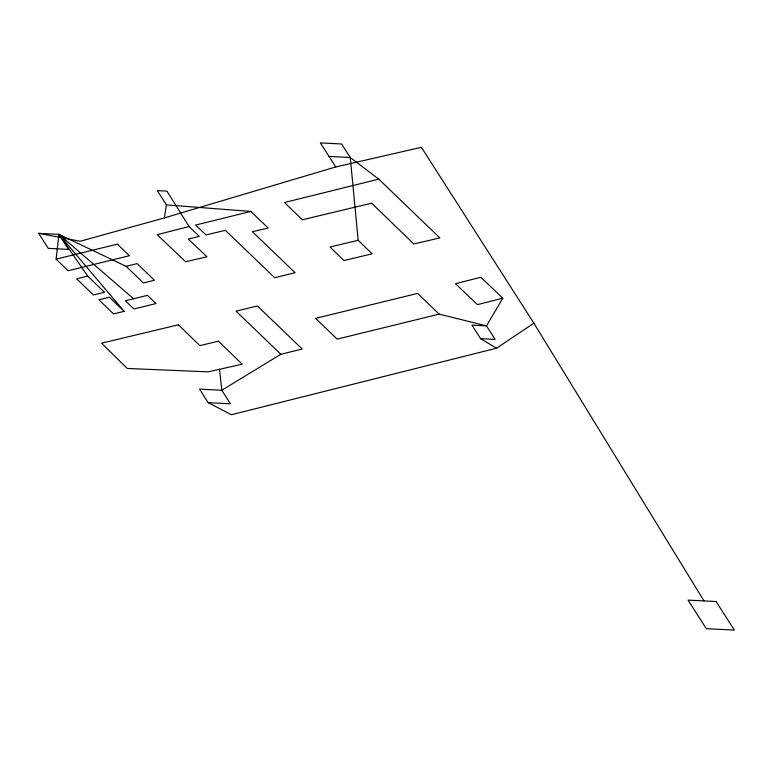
<?xml version="1.0" encoding="UTF-8"?>
<svg xmlns="http://www.w3.org/2000/svg" width="773" height="773" viewBox="0 0 773 773"><rect width="100%" height="100%" fill="white"/><g stroke="black" fill="none" stroke-linecap="round" stroke-linejoin="round"><path stroke-width="1.16" d="M56.1 259.139L117.37 244.142L129.42 255.728L68.15 270.734L56.1 259.139L58.951 234.364L38.65 233.33L48.264 248.365L68.565 249.399L58.951 234.364L126.105 266.318L143.411 282.957L154.455 280.251L137.15 263.612L126.105 266.318M38.65 233.33L80.199 241.263L164.407 217.899L166.388 204.903L157.257 190.622L166.929 191.115L189.095 226.566L199.289 236.364L188.245 239.07L206.971 256.791L185.607 261.728L157.161 234.663L189.095 226.566M502.817 298.194L477.434 304.63L455.471 283.701L480.845 277.265L502.817 298.194L486.478 325.877L471.984 325.143L480.632 338.671L496.556 348.208L533.863 323.191L421.382 147.305L335.743 166.958L164.407 217.899M280.85 354.256L236.045 311.181L257.409 305.944L302.214 349.029L280.85 354.256L221.793 390.268L199.56 389.138L208.217 402.665L231.378 414.753L496.556 348.208M378.751 179.133L284.445 202.516L302.388 219.774L371.649 203.183L413.826 243.968L439.856 237.891L378.751 179.133L350.275 157.508L341.627 143.981L320.36 142.899L335.743 166.958M250.848 211.435L195.598 225.069L206.033 234.953L225.339 230.325L274.715 277.72L295.093 272.695L252.356 231.687L268.183 228.064L250.848 211.435L166.388 204.903M87.697 276.087L76.653 278.792L93.485 294.977L104.529 292.271L87.697 276.087L58.951 234.364L133.603 298.755M124.144 311.345L113.583 313.935L98.886 299.798L109.447 297.209L124.144 311.345L58.951 234.364M439.199 314.138L337.163 339.115L315.587 318.379L417.623 293.392L439.199 314.138L486.478 325.877L495.135 339.415L480.632 338.671M358.179 240.287L330.003 247.031L343.966 260.54L372.142 253.805L358.179 240.287L350.275 157.508L329.008 156.436M208.217 402.665L230.451 403.796L221.793 390.268L219.561 369.301M533.863 323.191L704 600.921M147.469 295.363L125.381 300.765L133.913 308.978L156.001 303.567L147.469 295.363M178.37 324.805L101.563 343.173L127.216 368.46L208.227 371.852L242.191 364.189L218.411 341.183L199.888 345.618L178.37 324.805M716.078 601.529L688.047 600.109L706.319 628.671L734.35 630.101L716.078 601.529"/></g></svg>
